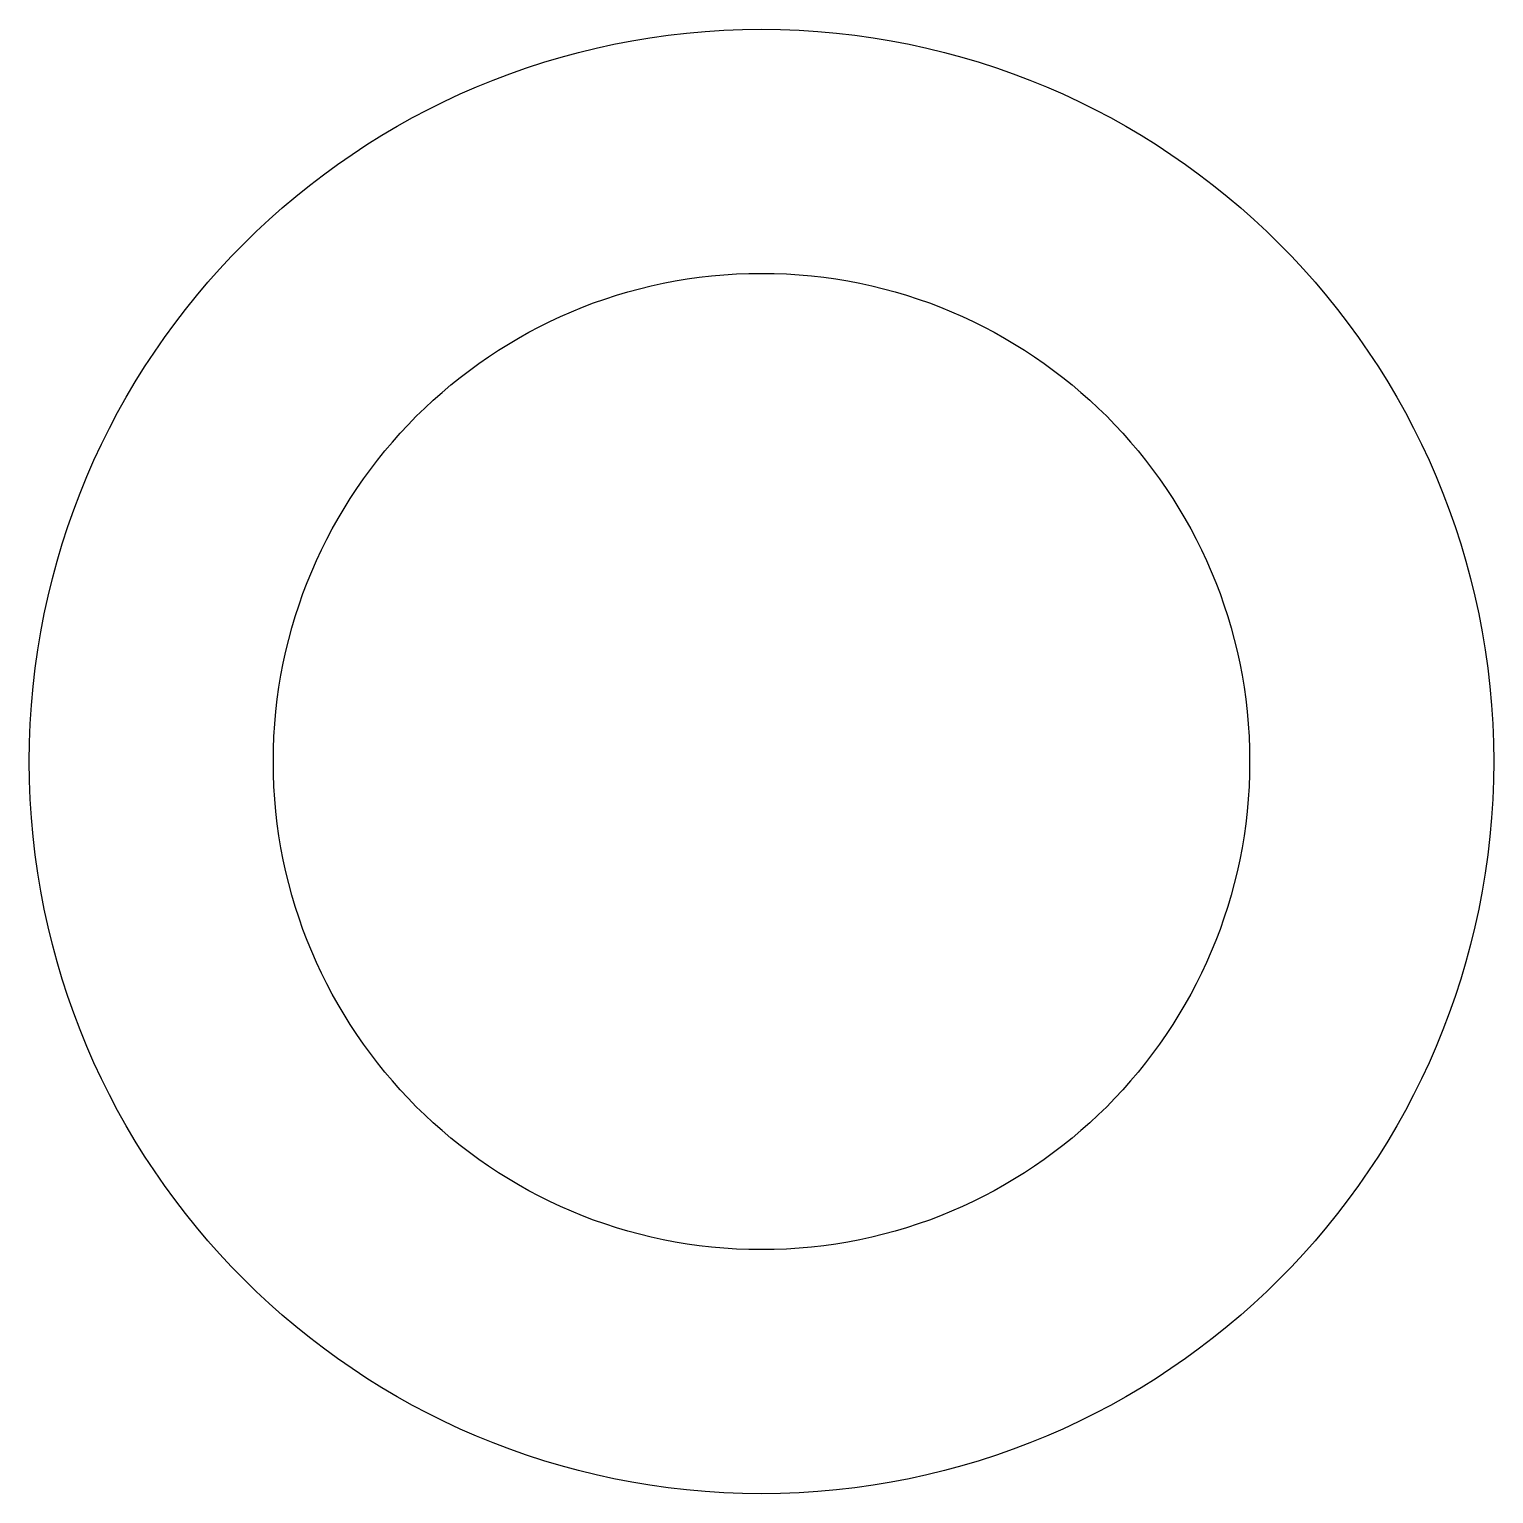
# Model space of a CAD drawing. Header units: millimetres. Extents: x -22.5 to 22.5, y -33.7 to 11.3.
import ezdxf

# ---------------------------------------------------------------- set-up
doc = ezdxf.new("R2010")
doc.units = ezdxf.units.MM
doc.layers.add('Shape2DView006', color=7, linetype='CONTINUOUS')

msp = doc.modelspace()

# ---------------------------------------------------------------- linework, layer by layer
at = {"layer": 'Shape2DView006'}
for radius in [22.5, 15]:
    msp.add_circle((0, -11.200098), radius, dxfattribs=at)

doc.saveas('drawing.dxf')
